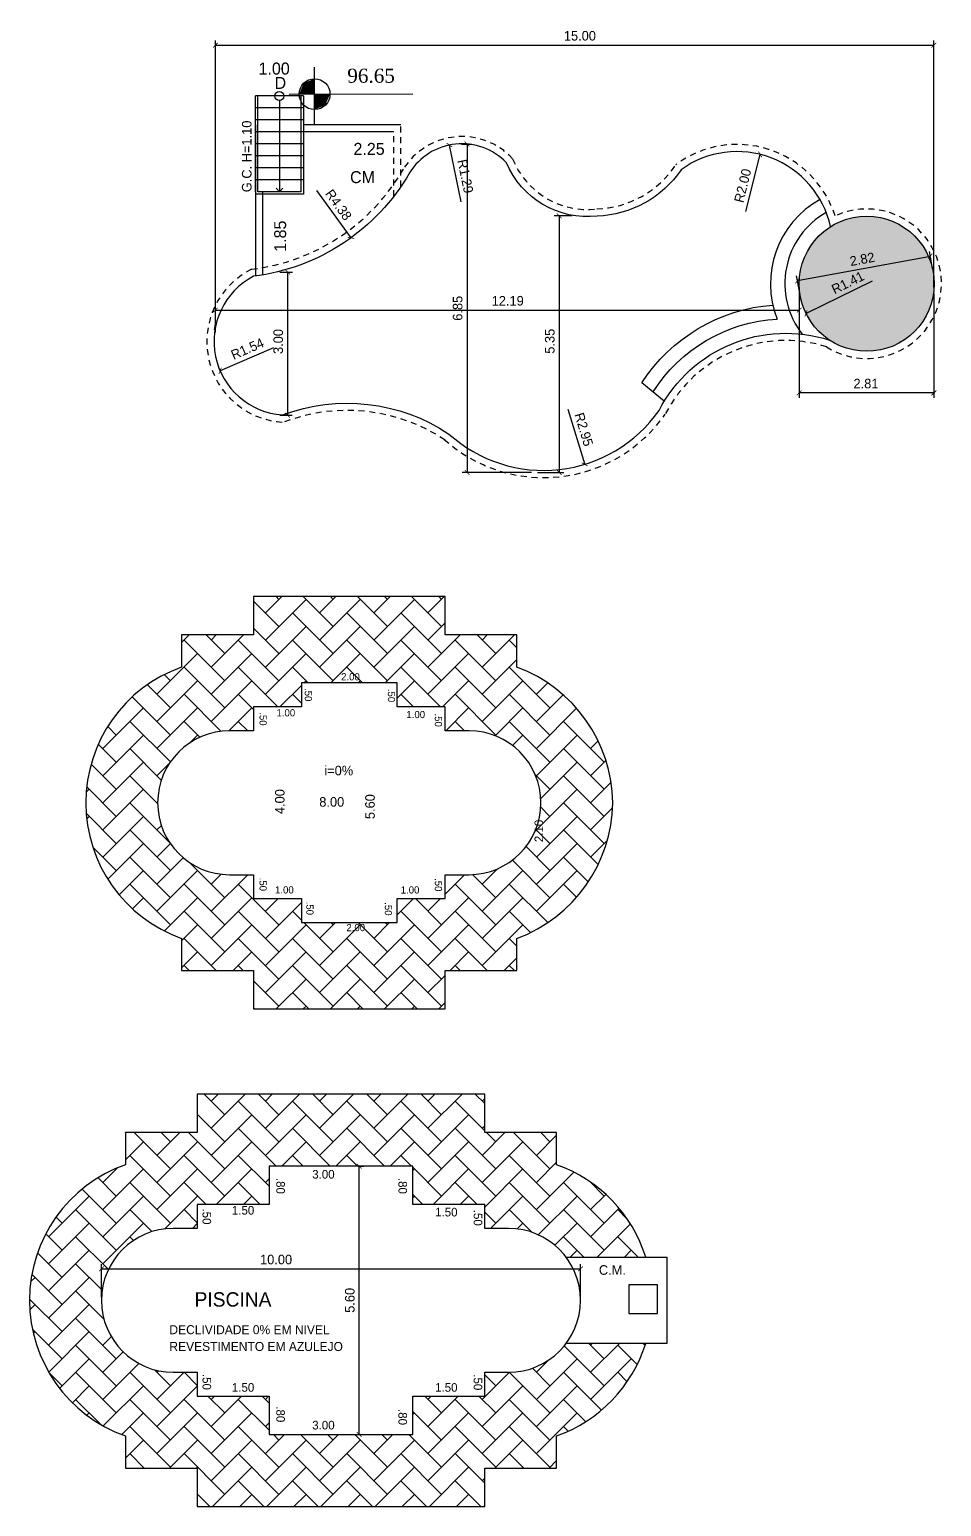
# Model space of a CAD drawing. Header units: millimetres. Extents: x 635.4 to 720.7, y 187 to 233.9.
# Drawn here: x 660.32 to 679.36, y 203.11 to 233.92 of the extents above; entities that cross this region are included whole.
import ezdxf

# ---------------------------------------------------------------- set-up
doc = ezdxf.new("R2010")
doc.units = ezdxf.units.MM
doc.header["$MEASUREMENT"] = 0
doc.header["$PDMODE"] = 2
doc.linetypes.add('HIDDEN2', pattern=[0.1875, 0.125, -0.0625])
for name, color, linetype in [('alvenaria', 5, 'Continuous'), ('cotas', 1, 'Continuous'), ('hachura', 2, 'Continuous'), ('porta', 1, 'Continuous'), ('TEXTO', 7, 'Continuous'), ('textos', 7, 'Continuous')]:
    doc.layers.add(name, color=color, linetype=linetype)
doc.styles.add('ROMANS', font='stylu.ttf')
doc.styles.get("Standard").update_dxf_attribs({"font": 'stylu.ttf'})
doc.styles.add('T', font='times.ttf', dxfattribs={"height": 0.25})
doc.dimstyles.new('Copy of STANDARD', dxfattribs={"dimtxt": 0.2, "dimasz": 0.1, "dimexe": 0.1, "dimexo": 0.0625, "dimgap": 0.09, "dimtad": 1, "dimzin": 0, "dimdsep": 46, "dimtxsty": 'ROMANS', "dimblk": 'ARCHTICK', "dimcen": 0.09, "dimclrd": 256, "dimclre": 256, "dimclrt": 256, "dimadec": 0, "dimazin": 0, "dimtfac": 1, "dimtmove": 0, "dimatfit": 3, "dimldrblk": 'ARCHTICK', "dimfxl": 1, "dimtolj": 2, "dimtzin": 0, "dimlwd": -1, "dimlwe": -1, "dimarcsym": 0})

# ---------------------------------------------------------------- blocks, each defined once
blk = doc.blocks.new('_ARCHTICK')
at = {"color": 0, "linetype": 'ByBlock', "const_width": 0.15}
blk.add_lwpolyline([(-0.5, -0.5), (0.5, 0.5)], dxfattribs=at)
blk = doc.blocks.new('*D23')
at = {"layer": 'cotas'}
for p, q in [((667.204, 204.611), (667.204, 210.211)), ((667.229, 210.211), (667.304, 210.211)), ((667.172, 204.611), (667.304, 204.611))]:
    blk.add_line(p, q, dxfattribs=at)
at = {"layer": 'Defpoints', "color": 0}
for p in [(667.167, 210.211), (667.204, 210.211), (667.11, 204.611)]:
    blk.add_point(p, dxfattribs=at)
at = {"layer": 'cotas', "xscale": 0.1, "yscale": 0.1, "zscale": 0.1}
for p, rotation in [((667.204, 210.211), 90), ((667.204, 204.611), 270)]:
    blk.add_blockref('_ARCHTICK', p, dxfattribs=dict(at, rotation=rotation))
at = {"layer": 'cotas', "insert": (667.009, 207.411), "char_height": 0.2, "attachment_point": 5, "rotation": 90, "style": 'ROMANS'}
blk.add_mtext('\\A2;5.60', dxfattribs=at)
blk = doc.blocks.new('*D24')
at = {"layer": 'cotas'}
for p, q in [((661.824, 207.474), (661.824, 208.168)), ((661.824, 208.068), (671.824, 208.068)), ((671.824, 207.474), (671.824, 208.168))]:
    blk.add_line(p, q, dxfattribs=at)
at = {"layer": 'Defpoints', "color": 0}
for p in [(671.824, 208.068), (661.824, 207.411), (671.824, 207.411)]:
    blk.add_point(p, dxfattribs=at)
at = {"layer": 'cotas', "xscale": 0.1, "yscale": 0.1, "zscale": 0.1, "rotation": 180}
blk.add_blockref('_ARCHTICK', (661.824, 208.068), dxfattribs=at)
at = {"layer": 'cotas', "xscale": 0.1, "yscale": 0.1, "zscale": 0.1}
blk.add_blockref('_ARCHTICK', (671.824, 208.068), dxfattribs=at)
at = {"layer": 'cotas', "insert": (665.47, 208.261), "char_height": 0.2, "attachment_point": 5, "style": 'ROMANS'}
blk.add_mtext('\\A2;10.00', dxfattribs=at)
blk = doc.blocks.new('*D55')
at = {"layer": 'cotas'}
for p, q in [((671.65, 230.034), (671.277, 230.034)), ((671.377, 230.034), (671.377, 224.68)), ((670.923, 224.68), (671.477, 224.68))]:
    blk.add_line(p, q, dxfattribs=at)
at = {"layer": 'Defpoints', "color": 0}
for p in [(671.712, 230.034), (670.86, 224.68), (671.377, 224.68)]:
    blk.add_point(p, dxfattribs=at)
at = {"layer": 'cotas', "xscale": 0.1, "yscale": 0.1, "zscale": 0.1}
for p, rotation in [((671.377, 230.034), 90), ((671.377, 224.68), 270)]:
    blk.add_blockref('_ARCHTICK', p, dxfattribs=dict(at, rotation=rotation))
at = {"layer": 'cotas', "insert": (671.183, 227.417), "char_height": 0.2, "attachment_point": 5, "rotation": 90, "style": 'ROMANS'}
blk.add_mtext('\\A2;5.35', dxfattribs=at)
blk = doc.blocks.new('*D56')
blk.add_line((677.911, 228.672), (676.531, 227.998))
at = {"layer": 'Defpoints', "color": 0}
for p in [(677.798, 228.617), (676.531, 227.998)]:
    blk.add_point(p, dxfattribs=at)
at = {"xscale": 0.1, "yscale": 0.1, "zscale": 0.1, "rotation": 206.029536581855}
blk.add_blockref('_ARCHTICK', (676.531, 227.998), dxfattribs=at)
at = {"insert": (677.403, 228.64), "char_height": 0.2, "attachment_point": 5, "rotation": 26.0295, "style": 'ROMANS'}
blk.add_mtext('\\A2;R1.41', dxfattribs=at)
blk = doc.blocks.new('*D57')
for p, q in [((679.174, 228.933), (679.108, 229.29)), ((676.352, 228.683), (679.126, 229.192)), ((676.4, 228.424), (676.334, 228.781))]:
    blk.add_line(p, q)
at = {"layer": 'Defpoints', "color": 0}
for p in [(679.126, 229.192), (679.185, 228.871), (676.411, 228.362)]:
    blk.add_point(p, dxfattribs=at)
at = {"xscale": 0.1, "yscale": 0.1, "zscale": 0.1}
for p, rotation in [((679.126, 229.192), 10.39964423411674), ((676.352, 228.683), 190.3996442341167)]:
    blk.add_blockref('_ARCHTICK', p, dxfattribs=dict(at, rotation=rotation))
at = {"insert": (677.704, 229.128), "char_height": 0.2, "attachment_point": 5, "rotation": 10.3996, "style": 'ROMANS'}
blk.add_mtext('\\A2;2.82', dxfattribs=at)
blk = doc.blocks.new('*D58')
at = {"layer": 'cotas'}
for p, q in [((679.201, 228.414), (679.201, 226.24)), ((676.39, 228.211), (676.39, 226.24)), ((679.201, 226.34), (676.39, 226.34))]:
    blk.add_line(p, q, dxfattribs=at)
at = {"layer": 'Defpoints', "color": 0}
for p in [(679.201, 228.477), (676.39, 228.273), (676.39, 226.34)]:
    blk.add_point(p, dxfattribs=at)
at = {"layer": 'cotas', "xscale": 0.1, "yscale": 0.1, "zscale": 0.1, "rotation": 180}
blk.add_blockref('_ARCHTICK', (676.39, 226.34), dxfattribs=at)
at = {"layer": 'cotas', "xscale": 0.1, "yscale": 0.1, "zscale": 0.1}
blk.add_blockref('_ARCHTICK', (679.201, 226.34), dxfattribs=at)
at = {"layer": 'cotas', "insert": (677.782, 226.533), "char_height": 0.2, "attachment_point": 5, "style": 'ROMANS'}
blk.add_mtext('\\A2;2.81', dxfattribs=at)
blk = doc.blocks.new('*D54')
at = {"layer": 'cotas'}
for p, q in [((664.202, 227.598), (664.202, 233.693)), ((664.202, 233.593), (679.201, 233.593)), ((679.201, 228.539), (679.201, 233.693))]:
    blk.add_line(p, q, dxfattribs=at)
at = {"layer": 'Defpoints', "color": 0}
for p in [(679.201, 233.593), (679.201, 228.477), (664.202, 227.535)]:
    blk.add_point(p, dxfattribs=at)
at = {"layer": 'cotas', "xscale": 0.1, "yscale": 0.1, "zscale": 0.1, "rotation": 180}
blk.add_blockref('_ARCHTICK', (664.202, 233.593), dxfattribs=at)
at = {"layer": 'cotas', "xscale": 0.1, "yscale": 0.1, "zscale": 0.1}
blk.add_blockref('_ARCHTICK', (679.201, 233.593), dxfattribs=at)
at = {"layer": 'cotas', "insert": (671.811, 233.788), "char_height": 0.2, "attachment_point": 5, "style": 'ROMANS'}
blk.add_mtext('\\A2;15.00', dxfattribs=at)
blk = doc.blocks.new('*D59')
at = {"layer": 'cotas'}
for p, q in [((669.341, 231.53), (669.555, 231.53)), ((669.455, 231.53), (669.455, 224.68)), ((670.798, 224.68), (669.355, 224.68))]:
    blk.add_line(p, q, dxfattribs=at)
at = {"layer": 'Defpoints', "color": 0}
for p in [(669.278, 231.53), (669.455, 224.68), (670.86, 224.68)]:
    blk.add_point(p, dxfattribs=at)
at = {"layer": 'cotas', "xscale": 0.1, "yscale": 0.1, "zscale": 0.1}
for p, rotation in [((669.455, 231.53), 90), ((669.455, 224.68), 270)]:
    blk.add_blockref('_ARCHTICK', p, dxfattribs=dict(at, rotation=rotation))
at = {"layer": 'cotas', "insert": (669.26, 228.105), "char_height": 0.2, "attachment_point": 5, "rotation": 90, "style": 'ROMANS'}
blk.add_mtext('\\A2;6.85', dxfattribs=at)
blk = doc.blocks.new('*D60')
for p, q in [((665.546, 228.86), (665.81, 228.86)), ((665.71, 228.86), (665.709, 225.874)), ((665.545, 225.875), (665.809, 225.874))]:
    blk.add_line(p, q)
at = {"layer": 'Defpoints', "color": 0}
for p in [(665.484, 228.86), (665.483, 225.875), (665.709, 225.874)]:
    blk.add_point(p, dxfattribs=at)
at = {"xscale": 0.1, "yscale": 0.1, "zscale": 0.1}
for p, rotation in [((665.71, 228.86), 89.98166513195842), ((665.709, 225.874), 269.9816651319584)]:
    blk.add_blockref('_ARCHTICK', p, dxfattribs=dict(at, rotation=rotation))
at = {"insert": (665.515, 227.411), "char_height": 0.2, "attachment_point": 5, "rotation": 89.9817, "style": 'ROMANS'}
blk.add_mtext('\\A2;3.00', dxfattribs=at)
blk = doc.blocks.new('*D61')
at = {"layer": 'cotas'}
for p, q in [((676.39, 228.471), (676.39, 227.966)), ((664.202, 227.875), (664.202, 228.166)), ((664.202, 228.066), (676.39, 228.066))]:
    blk.add_line(p, q, dxfattribs=at)
at = {"layer": 'Defpoints', "color": 0}
for p in [(676.39, 228.533), (676.39, 228.066), (664.202, 227.813)]:
    blk.add_point(p, dxfattribs=at)
at = {"layer": 'cotas', "xscale": 0.1, "yscale": 0.1, "zscale": 0.1, "rotation": 180}
blk.add_blockref('_ARCHTICK', (664.202, 228.066), dxfattribs=at)
at = {"layer": 'cotas', "xscale": 0.1, "yscale": 0.1, "zscale": 0.1}
blk.add_blockref('_ARCHTICK', (676.39, 228.066), dxfattribs=at)
at = {"layer": 'cotas', "insert": (670.305, 228.26), "char_height": 0.2, "attachment_point": 5, "style": 'ROMANS'}
blk.add_mtext('\\A2;12.19', dxfattribs=at)
blk = doc.blocks.new('*D62')
blk.add_line((671.561, 226), (671.912, 224.849))
at = {"layer": 'Defpoints', "color": 0}
for p in [(671.054, 227.667), (671.912, 224.849)]:
    blk.add_point(p, dxfattribs=at)
at = {"xscale": 0.1, "yscale": 0.1, "zscale": 0.1, "rotation": 286.9304088193898}
blk.add_blockref('_ARCHTICK', (671.912, 224.849), dxfattribs=at)
at = {"insert": (671.893, 225.577), "char_height": 0.2, "attachment_point": 5, "rotation": 286.9304, "style": 'ROMANS'}
blk.add_mtext('\\A2;R2.95', dxfattribs=at)
blk = doc.blocks.new('*D64')
blk.add_line((675.277, 230.12), (675.572, 231.315))
at = {"layer": 'Defpoints', "color": 0}
for p in [(675.572, 231.315), (675.092, 229.375)]:
    blk.add_point(p, dxfattribs=at)
at = {"xscale": 0.1, "yscale": 0.1, "zscale": 0.1, "rotation": 76.10874496483142}
blk.add_blockref('_ARCHTICK', (675.572, 231.315), dxfattribs=at)
at = {"insert": (675.21, 230.663), "char_height": 0.2, "attachment_point": 5, "rotation": 76.1087, "style": 'ROMANS'}
blk.add_mtext('\\A2;R2.00', dxfattribs=at)
blk = doc.blocks.new('*D66')
blk.add_line((669.333, 230.323), (669.087, 231.51))
at = {"layer": 'Defpoints', "color": 0}
for p in [(669.087, 231.51), (669.349, 230.247)]:
    blk.add_point(p, dxfattribs=at)
at = {"xscale": 0.1, "yscale": 0.1, "zscale": 0.1, "rotation": 101.7077120219792}
blk.add_blockref('_ARCHTICK', (669.087, 231.51), dxfattribs=at)
at = {"insert": (669.421, 230.858), "char_height": 0.2, "attachment_point": 5, "rotation": 281.7077, "style": 'ROMANS'}
blk.add_mtext('\\A2;R1.29', dxfattribs=at)
blk = doc.blocks.new('*D67')
blk.add_line((666.316, 230.56), (667.032, 229.573))
at = {"layer": 'Defpoints', "color": 0}
for p in [(664.461, 233.119), (667.032, 229.573)]:
    blk.add_point(p, dxfattribs=at)
at = {"xscale": 0.1, "yscale": 0.1, "zscale": 0.1, "rotation": 305.9358179870164}
blk.add_blockref('_ARCHTICK', (667.032, 229.573), dxfattribs=at)
at = {"insert": (666.773, 230.262), "char_height": 0.2, "attachment_point": 5, "rotation": 305.9358, "style": 'ROMANS'}
blk.add_mtext('\\A2;R4.38', dxfattribs=at)
blk = doc.blocks.new('*D68')
blk.add_line((665.415, 227.283), (664.301, 226.799))
at = {"layer": 'Defpoints', "color": 0}
for p in [(665.709, 227.411), (664.301, 226.799)]:
    blk.add_point(p, dxfattribs=at)
at = {"xscale": 0.1, "yscale": 0.1, "zscale": 0.1, "rotation": 203.5135242146154}
blk.add_blockref('_ARCHTICK', (664.301, 226.799), dxfattribs=at)
at = {"insert": (664.872, 227.259), "char_height": 0.2, "attachment_point": 5, "rotation": 23.5135, "style": 'ROMANS'}
blk.add_mtext('\\A2;R1.54', dxfattribs=at)

msp = doc.modelspace()

# ---------------------------------------------------------------- hatches: boundary and pattern name
h = msp.add_hatch(color=141)
h.paths.add_polyline_path([(677.963, 227.864), (678.99, 227.864, 0.141722), (679.208, 228.617, 0.380162), (677.963, 230.017)])
h.paths.add_polyline_path([(677.963, 230.017, 0.449105), (676.388, 228.617, 0.141722), (676.606, 227.864), (677.963, 227.864)])
h.paths.add_polyline_path([(676.606, 227.864, 0.288989), (677.963, 227.216), (677.963, 227.864)])
h.paths.add_polyline_path([(677.963, 227.864), (677.963, 227.216, 0.22625), (678.99, 227.864)])
h.paths.add_polyline_path([(677.36, 229.247), (678.097, 229.324), (678.129, 229.019), (677.391, 228.942)], flags=9)
h.paths.add_polyline_path([(676.948, 228.59), (677.722, 228.968), (677.857, 228.69), (677.084, 228.312)], flags=24)
at = {"layer": 'hachura'}
h = msp.add_hatch(dxfattribs=at)
h.set_pattern_fill('AR-HBONE', color=256, scale=0.1, style=0)
h.paths.add_polyline_path([(670.498, 221.29), (668.998, 221.29), (668.998, 222.09), (664.998, 222.09), (664.998, 221.29), (663.498, 221.29), (663.498, 220.619, 0.707107), (663.498, 214.962), (663.498, 214.29), (664.998, 214.29), (664.998, 213.49), (668.998, 213.49), (668.998, 214.29), (670.498, 214.29), (670.498, 214.962, 0.309923), (672.498, 217.79, 0.309923), (670.498, 220.619)])
h.paths.add_polyline_path([(667.998, 220.29), (667.998, 219.79), (668.998, 219.79), (668.998, 219.29), (669.498, 219.29, -1), (669.498, 216.29), (668.998, 216.29), (668.998, 215.79), (667.998, 215.79), (667.998, 215.29), (665.998, 215.29), (665.998, 215.79), (664.998, 215.79), (664.998, 216.29), (664.498, 216.29, -1), (664.498, 219.29), (664.998, 219.29), (664.998, 219.79), (665.998, 219.79), (665.998, 220.29)], flags=16)
h.paths.add_polyline_path([(666.246, 217.961), (667.018, 217.961), (667.018, 217.653), (666.246, 217.653)], flags=8)
h.paths.add_polyline_path([(665.393, 217.427), (665.393, 218.201), (665.704, 218.201), (665.704, 217.427)], flags=8)
h.paths.add_polyline_path([(667.276, 217.33), (667.276, 218.089), (667.586, 218.089), (667.586, 217.33)], flags=8)
h.paths.add_polyline_path([(668.973, 216.286), (668.973, 215.874), (668.741, 215.874), (668.741, 216.286)], flags=8)
h.paths.add_polyline_path([(668.005, 216.087), (668.527, 216.087), (668.527, 215.856), (668.005, 215.856)], flags=8)
h.paths.add_polyline_path([(667.93, 215.781), (667.93, 215.37), (667.697, 215.37), (667.697, 215.781)], flags=8)
h.paths.add_polyline_path([(666.85, 215.3), (667.416, 215.3), (667.416, 215.069), (666.85, 215.069)], flags=24)
h.paths.add_polyline_path([(666.293, 215.794), (666.293, 215.382), (666.06, 215.382), (666.06, 215.794)], flags=8)
h.paths.add_polyline_path([(665.382, 216.087), (665.904, 216.087), (665.904, 215.857), (665.382, 215.857)], flags=8)
h.paths.add_polyline_path([(665.314, 216.294), (665.314, 215.882), (665.082, 215.882), (665.082, 216.294)], flags=8)
h.paths.add_polyline_path([(666.26, 220.249), (666.26, 219.838), (666.027, 219.838), (666.027, 220.249)], flags=8)
h.paths.add_polyline_path([(665.314, 219.745), (665.314, 219.333), (665.082, 219.333), (665.082, 219.745)], flags=8)
h.paths.add_polyline_path([(665.413, 219.782), (665.935, 219.782), (665.935, 219.552), (665.413, 219.552)], flags=8)
h.paths.add_polyline_path([(667.993, 220.232), (667.993, 219.821), (667.761, 219.821), (667.761, 220.232)], flags=8)
h.paths.add_polyline_path([(666.739, 220.533), (667.305, 220.533), (667.305, 220.302), (666.739, 220.302)], flags=24)
h.paths.add_polyline_path([(668.124, 219.744), (668.646, 219.744), (668.646, 219.514), (668.124, 219.514)], flags=8)
h.paths.add_polyline_path([(668.973, 219.718), (668.973, 219.306), (668.741, 219.306), (668.741, 219.718)], flags=8)
h.paths.add_polyline_path([(666.344, 218.68), (667.535, 218.68), (667.535, 218.992), (666.344, 218.992)], flags=8)
h.paths.add_polyline_path([(666.425, 218.303), (667.285, 218.303), (667.285, 218.618), (666.425, 218.618)], flags=8)
h.paths.add_polyline_path([(670.817, 216.863), (670.817, 217.542), (671.093, 217.542), (671.093, 216.863)], flags=24)
h = msp.add_hatch(dxfattribs=at)
h.set_pattern_fill('AR-HBONE', color=256, scale=0.1, style=0)
h.paths.add_polyline_path([(671.324, 210.911), (669.824, 210.911), (669.824, 211.711), (663.824, 211.711), (663.824, 210.911), (662.324, 210.911), (662.324, 210.24, 0.707107), (662.324, 204.583), (662.324, 203.911), (663.824, 203.911), (663.824, 203.111), (669.824, 203.111), (669.824, 203.911), (671.324, 203.911), (671.324, 204.583, 0.235797), (673.185, 206.511), (671.524, 206.511, -0.236068), (670.324, 205.911), (669.824, 205.911), (669.824, 205.411), (668.324, 205.411), (668.324, 204.611), (665.324, 204.611), (665.324, 205.411), (663.824, 205.411), (663.824, 205.911), (663.324, 205.911, -1), (663.324, 208.911), (663.824, 208.911), (663.824, 209.411), (665.324, 209.411), (665.324, 210.211), (668.324, 210.211), (668.324, 209.411), (669.824, 209.411), (669.824, 208.911), (670.324, 208.911, -0.236068), (671.524, 208.311), (673.185, 208.311, 0.235797), (671.324, 210.24)])

# ---------------------------------------------------------------- linework, layer by layer
for p, q in [((666.273, 231.944), (666.273, 233.135)), ((665.742, 232.57), (668.323, 232.576)), ((664.202, 227.813), (664.181, 227.655))]:
    msp.add_line(p, q)
at = {"color": 1}
for p, q in [((665.039, 230.534), (665.039, 232.534)), ((666.039, 232.534), (665.039, 232.534)), ((665.089, 230.534), (665.089, 232.534)), ((665.539, 232.439), (665.539, 230.534)), ((665.989, 232.534), (665.989, 230.534)), ((666.039, 232.534), (666.039, 230.484)), ((666.039, 232.284), (665.039, 232.284)), ((666.039, 232.284), (665.039, 232.284)), ((666.039, 232.034), (665.039, 232.034)), ((665.039, 231.934), (665.039, 228.778)), ((666.039, 231.784), (665.039, 231.784)), ((667.927, 231.784), (665.589, 231.784)), ((668.077, 231.934), (666.039, 231.934)), ((666.039, 231.534), (665.039, 231.534)), ((666.039, 231.284), (665.039, 231.284)), ((666.039, 231.034), (665.039, 231.034)), ((666.039, 230.784), (665.039, 230.784)), ((666.039, 230.484), (665.039, 230.484)), ((665.989, 230.534), (665.089, 230.534)), ((665.189, 230.534), (665.189, 228.8)), ((665.539, 230.534), (665.471, 230.608)), ((665.539, 230.534), (665.608, 230.608))]:
    msp.add_line(p, q, dxfattribs=at)
at = {"color": 1, "linetype": 'HIDDEN2'}
for p, q in [((667.927, 230.442), (667.927, 231.784)), ((668.077, 230.648), (668.077, 231.934))]:
    msp.add_line(p, q, dxfattribs=at)
at = {"color": 2}
msp.add_line((673.573, 226.166), (673.107, 226.552), dxfattribs=at)
for points in [[(673.107, 226.552, -0.234264), (675.837, 228.173)], [(673.339, 226.359, -0.242613), (675.928, 227.878)]]:
    msp.add_lwpolyline(points, format="xyb", dxfattribs=at)
at = {"color": 1}
msp.add_circle((665.539, 232.534), 0.0948, dxfattribs=at)
msp.add_circle((666.273, 232.571), 0.322)
at = {"color": 2}
for radius, start, end in [(2.01, 119.0298, 201.5507), (1.71, 119.6159, 218.0224)]:
    msp.add_arc((677.798, 228.617), radius, start, end, dxfattribs=at)
for points in [[(666.273, 232.571), (666.273, 232.893), (665.951, 232.571), (666.045, 232.799)], [(666.273, 232.571), (666.594, 232.571), (666.273, 232.25), (666.5, 232.344)]]:
    msp.add_solid(points)
at = {"layer": 'alvenaria'}
for points in [[(677.043, 229.808, 0.539156), (673.923, 230.995, -0.2395), (672.174, 230.027, -0.333389), (670.278, 231.142, 0.487815), (668.256, 230.932, -0.235361), (664.999, 228.772, 0.756532), (665.601, 225.88, -0.240752), (669.079, 225.482, 0.044426)], [(669.079, 225.482, 0.450689), (673.465, 225.975, -0.366748), (677.023, 227.439, -0.366748)]]:
    msp.add_lwpolyline(points, format="xyb", dxfattribs=at)
for points in [[(664.998, 215.79), (665.998, 215.79), (665.998, 215.29), (667.998, 215.29), (667.998, 215.79), (668.998, 215.79), (668.998, 216.29), (669.498, 216.29, 1), (669.498, 219.29), (668.998, 219.29), (668.998, 219.79), (667.998, 219.79), (667.998, 220.29), (665.998, 220.29), (665.998, 219.79), (664.998, 219.79), (664.998, 219.29), (664.498, 219.29, 1), (664.498, 216.29), (664.998, 216.29)], [(663.824, 205.411), (665.324, 205.411), (665.324, 204.611), (668.324, 204.611), (668.324, 205.411), (669.824, 205.411), (669.824, 205.911), (670.324, 205.911, 1), (670.324, 208.911), (669.824, 208.911), (669.824, 209.411), (668.324, 209.411), (668.324, 210.211), (665.324, 210.211), (665.324, 209.411), (663.824, 209.411), (663.824, 208.911), (663.324, 208.911, 1), (663.324, 205.911), (663.824, 205.911)]]:
    msp.add_lwpolyline(points, format="xyb", close=True, dxfattribs=at)
msp.add_circle((677.798, 228.617), 1.41, dxfattribs=at)
at = {"layer": 'Defpoints'}
msp.add_point((665.324, 210.211), dxfattribs=at)
at = {"layer": 'hachura'}
for p, q in [((671.524, 208.311), (673.624, 208.311)), ((673.624, 208.311), (673.624, 206.511)), ((673.624, 206.511), (671.524, 206.511))]:
    msp.add_line(p, q, dxfattribs=at)
for points in [[(672.498, 217.79, 0.309923), (670.498, 220.619), (670.498, 221.29), (668.998, 221.29), (668.998, 222.09), (664.998, 222.09), (664.998, 221.29), (663.498, 221.29), (663.498, 220.619, 0.707107), (663.498, 214.962), (663.498, 214.29), (664.998, 214.29), (664.998, 213.49), (668.998, 213.49), (668.998, 214.29), (670.498, 214.29), (670.498, 214.962, 0.309923), (672.498, 217.79)], [(673.185, 208.311, 0.235797), (671.324, 210.24), (671.324, 210.911), (669.824, 210.911), (669.824, 211.711), (663.824, 211.711), (663.824, 210.911), (662.324, 210.911), (662.324, 210.24, 0.707107), (662.324, 204.583), (662.324, 203.911), (663.824, 203.911), (663.824, 203.111), (669.824, 203.111), (669.824, 203.911), (671.324, 203.911), (671.324, 204.583, 0.235797), (673.185, 206.511, 0.235797)]]:
    msp.add_lwpolyline(points, format="xyb", dxfattribs=at)
msp.add_lwpolyline([(672.832, 207.734), (672.832, 207.134), (673.432, 207.134), (673.432, 207.734)], close=True, dxfattribs=at)
at = {"layer": 'porta', "linetype": 'HIDDEN2'}
for points in [[(677.138, 230.03, 0.513945), (673.813, 231.1, -0.243535), (672.163, 230.177, -0.338762), (670.406, 231.225, 0.494793), (668.127, 231.009, -0.237161), (664.955, 228.918, 0.771019), (665.624, 225.728, -0.243012), (668.996, 225.357)], [(668.978, 225.371, 0.451696), (673.593, 225.897, -0.365773), (676.958, 227.302, -0.365773)]]:
    msp.add_lwpolyline(points, format="xyb", dxfattribs=at)
msp.add_arc((677.798, 228.617), 1.56, 237.4142, 115.0275, dxfattribs=at)

# ---------------------------------------------------------------- texts
at = {"color": 1, "linetype": 'HIDDEN2'}
for s, p in [('1.00', (665.104, 232.98)), ('D', (665.439, 232.681))]:
    msp.add_text(s, height=0.25, dxfattribs=at).set_placement(p)
at = {"color": 7, "style": 'T'}
msp.add_attdef('96.65', (666.956, 232.81), '0.00', height=0.2925, dxfattribs=at)
at = {"layer": 'cotas'}
msp.add_text('G.C. H=1.10', height=0.2, rotation=90, dxfattribs=at).set_placement((664.957, 230.526))
at = {"layer": 'cotas', "attachment_point": 5}
for s, insert, char_height in [('2.00', (667.022, 220.418), 0.15), ('1.00', (665.674, 219.667), 0.15), ('1.00', (668.385, 219.629), 0.15), ('\\A1;8.00', (666.632, 217.807), 0.2), ('1.00', (665.643, 215.972), 0.15), ('1.00', (668.266, 215.971), 0.15), ('2.00', (667.133, 215.185), 0.15), ('\\A1;3.00', (666.458, 210.039), 0.18), ('\\A1;1.50', (664.781, 209.288), 0.18), ('\\A1;1.50', (669.023, 209.25), 0.18), ('\\A1;1.50', (664.781, 205.593), 0.18), ('\\A1;1.50', (669.023, 205.593), 0.18), ('\\A1;3.00', (666.458, 204.806), 0.18)]:
    msp.add_mtext(s, dxfattribs=dict(at, insert=insert, char_height=char_height))
for s, insert, char_height, rotation in [('.50', (666.143, 220.044), 0.15, 270), ('.50', (667.877, 220.027), 0.15, 270), ('.50', (665.198, 219.539), 0.15, 270), ('.50', (668.857, 219.512), 0.15, 270), ('\\A1;4.00', (665.548, 217.814), 0.2, 90), ('\\A1;5.60', (667.431, 217.709), 0.2, 90), ('2.10', (670.955, 217.202), 0.18, 90), ('.50', (665.198, 216.088), 0.15, 270), ('.50', (668.857, 216.08), 0.15, 270), ('.50', (666.176, 215.588), 0.15, 270), ('.50', (667.813, 215.576), 0.15, 270), ('.80', (665.563, 209.798), 0.18, 270), ('.80', (668.112, 209.798), 0.18, 270), ('.50', (664.023, 209.16), 0.18, 270), ('.50', (669.682, 209.133), 0.18, 270), ('.50', (664.023, 205.709), 0.18, 270), ('.50', (669.682, 205.701), 0.18, 270), ('.80', (665.563, 205.034), 0.18, 270), ('.80', (668.112, 204.977), 0.18, 270)]:
    msp.add_mtext(s, dxfattribs=dict(at, insert=insert, char_height=char_height, rotation=rotation))
at = {"layer": 'TEXTO'}
for s, p in [('2.25', (667.086, 231.305)), ('CM', (667.014, 230.715))]:
    msp.add_text(s, height=0.25, dxfattribs=at).set_placement(p)
msp.add_text('1.85', height=0.25, rotation=90, dxfattribs=at).set_placement((665.68, 229.283))
at = {"layer": 'textos'}
for s, height, p in [('i=0%', 0.2, (666.477, 218.362)), ('C.M.', 0.2, (672.207, 207.944)), ('PISCINA', 0.3, (663.768, 207.28)), ('DECLIVIDADE 0% EM NIVEL', 0.1875, (663.243, 206.705)), ('REVESTIMENTO EM AZULEJO', 0.1875, (663.243, 206.355))]:
    msp.add_text(s, height=height, dxfattribs=at).set_placement(p)

# ---------------------------------------------------------------- dimensions: what is measured, and where the dimension line sits
for center, mpoint, picture, middle in [((664.461, 233.119), (667.032, 229.573), '*D67', (666.615, 230.148)), ((669.349, 230.247), (669.087, 231.51), '*D66', (669.231, 230.819)), ((675.092, 229.375), (675.572, 231.315), '*D64', (675.399, 230.616)), ((677.798, 228.617), (676.531, 227.998), '*D56', (677.488, 228.465)), ((665.709, 227.411), (664.301, 226.799), '*D68', (664.95, 227.081)), ((671.054, 227.667), (671.912, 224.849), '*D62', (671.707, 225.521))]:
    dim = msp.add_radius_dim(center=center, mpoint=mpoint, dimstyle='Copy of STANDARD')
    dim.commit()
    dim.dimension.update_dxf_attribs({"geometry": picture, "text_midpoint": middle, "dimtype": 164})
dim = msp.add_aligned_dim(p1=(676.411, 228.362), p2=(679.185, 228.871), distance=0.326, dimstyle='Copy of STANDARD')
dim.commit()
dim.dimension.update_dxf_attribs({"geometry": '*D57', "text_midpoint": (677.704, 229.128)})
dim = msp.add_linear_dim(base=(665.709, 225.874), p1=(665.484, 228.86), p2=(665.483, 225.875), angle=269.9817, text='3.00', dimstyle='Copy of STANDARD')
dim.commit()
dim.dimension.update_dxf_attribs({"geometry": '*D60', "text_midpoint": (665.709, 227.411), "dimtype": 161})
at = {"layer": 'cotas'}
for base, p1, p2, picture, middle in [((679.201, 233.593), (664.202, 227.535), (679.201, 228.477), '*D54', (671.811, 233.593)), ((676.39, 228.066), (664.202, 227.813), (676.39, 228.533), '*D61', (670.305, 228.066)), ((676.39, 226.34), (679.201, 228.477), (676.39, 228.273), '*D58', (677.782, 226.34)), ((671.824, 208.068), (661.824, 207.411), (671.824, 207.411), '*D24', (665.47, 208.068))]:
    dim = msp.add_linear_dim(base=base, p1=p1, p2=p2, dimstyle='Copy of STANDARD', dxfattribs=at)
    dim.commit()
    dim.dimension.update_dxf_attribs({"geometry": picture, "text_midpoint": middle, "dimtype": 160})
for base, p1, p2, picture, middle in [((669.455, 224.68), (669.278, 231.53), (670.86, 224.68), '*D59', (669.26, 228.105)), ((667.204, 210.211), (667.11, 204.611), (667.167, 210.211), '*D23', (667.009, 207.411))]:
    dim = msp.add_linear_dim(base=base, p1=p1, p2=p2, angle=90, dimstyle='Copy of STANDARD', dxfattribs=at)
    dim.commit()
    dim.dimension.update_dxf_attribs({"geometry": picture, "text_midpoint": middle})
dim = msp.add_linear_dim(base=(671.377, 224.68), p1=(671.712, 230.034), p2=(670.86, 224.68), angle=90, dimstyle='Copy of STANDARD', dxfattribs=at)
dim.commit()
dim.dimension.update_dxf_attribs({"geometry": '*D55', "text_midpoint": (671.377, 227.417), "dimtype": 160})

doc.saveas('drawing.dxf')
